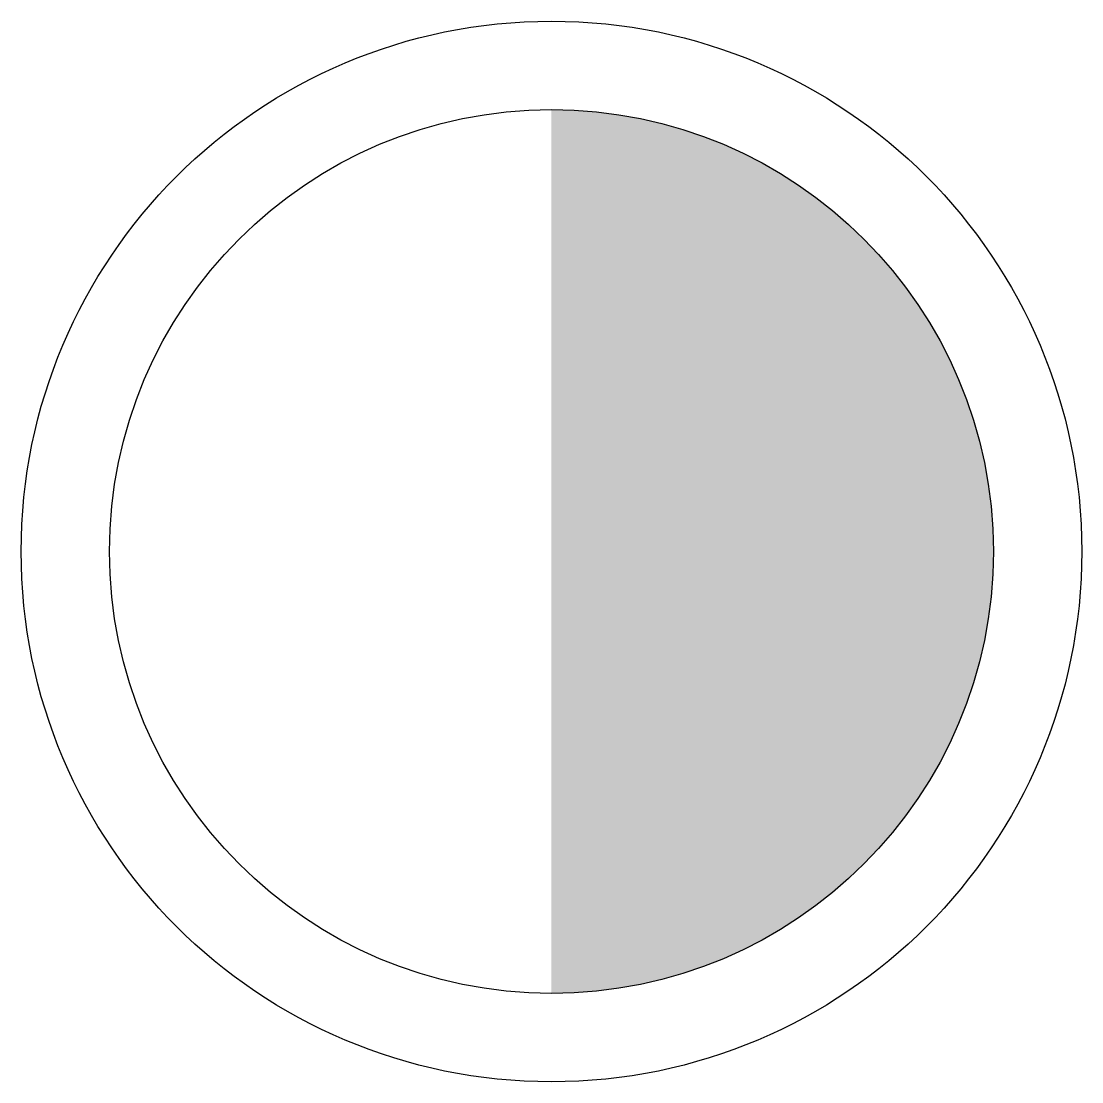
# Model space of a CAD drawing. Header units: millimetres. Extents: x -2966.936 to -2966.756, y 3746.507 to 3746.687.
import ezdxf

# ---------------------------------------------------------------- set-up
doc = ezdxf.new("R2010")
doc.units = ezdxf.units.MM
doc.header["$LTSCALE"] = 10
doc.layers.add('ELE_LUMINÁRIAS', color=4, linetype='Continuous')

msp = doc.modelspace()

# ---------------------------------------------------------------- hatches: boundary and pattern name
at = {"layer": 'ELE_LUMINÁRIAS'}
msp.add_hatch(color=1, dxfattribs=at).paths.add_polyline_path([(-2966.84555, 3746.52174, 0.414214), (-2966.77055, 3746.59674, 0.414214), (-2966.84555, 3746.67174)])

# ---------------------------------------------------------------- linework, layer by layer
at = {"layer": 'ELE_LUMINÁRIAS', "color": 2}
msp.add_circle((-2966.84555, 3746.59674), 0.09, dxfattribs=at)
at = {"layer": 'ELE_LUMINÁRIAS', "color": 4}
msp.add_circle((-2966.84555, 3746.59674), 0.075, dxfattribs=at)

doc.saveas('drawing.dxf')
